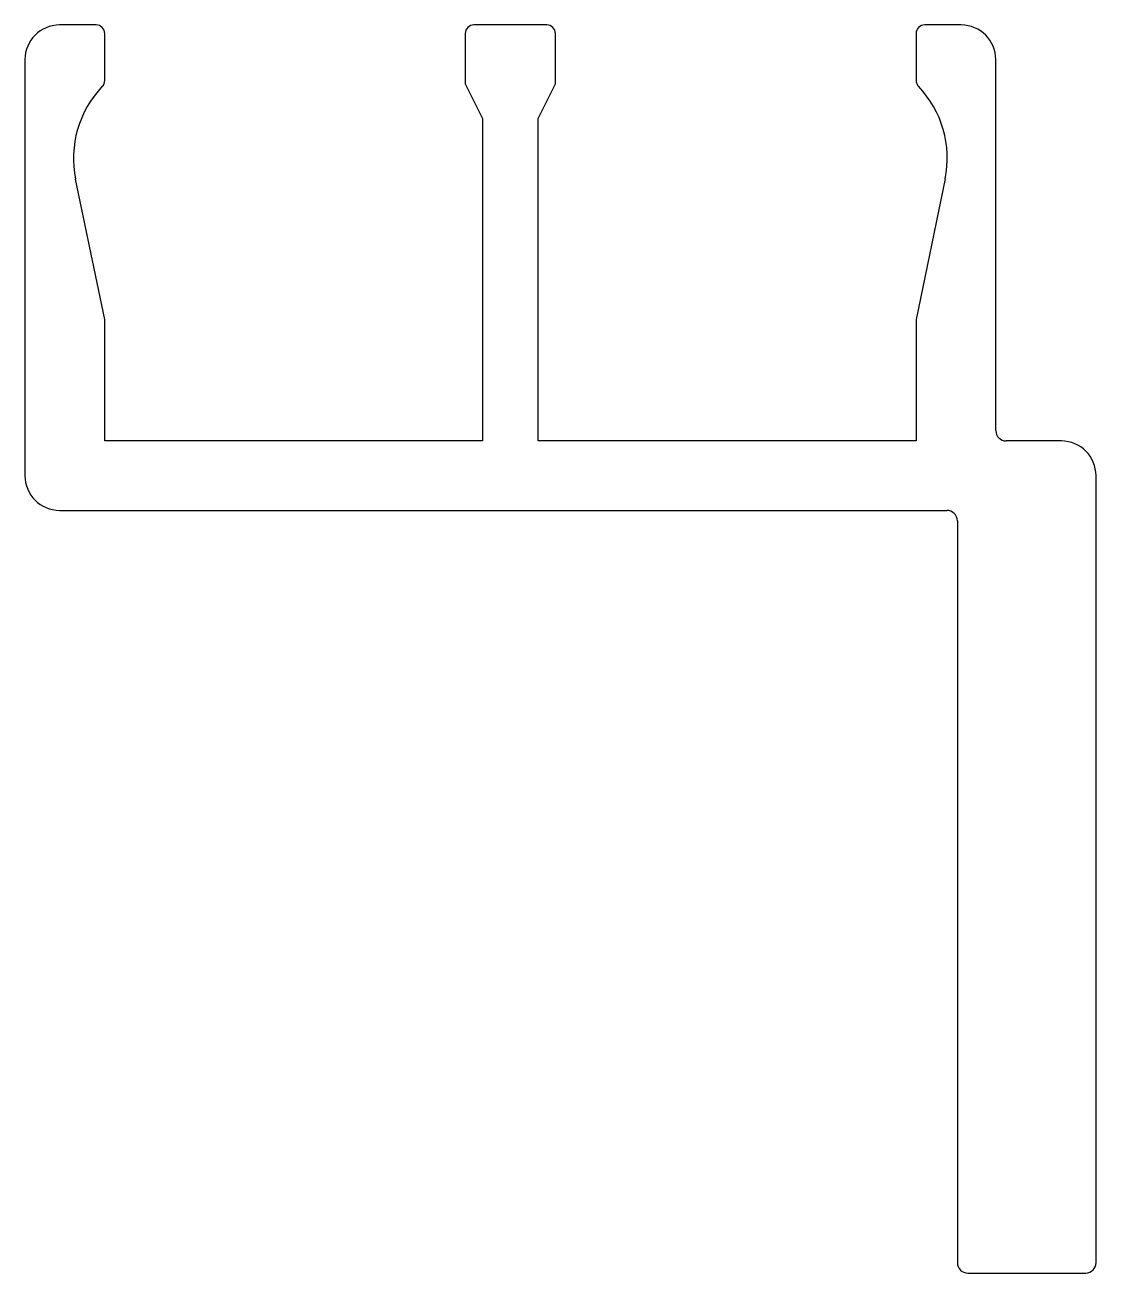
# Model space of a CAD drawing. Extents: x 2046.3 to 2077.2, y 1493.3 to 1529.3.
import ezdxf

# ---------------------------------------------------------------- set-up
doc = ezdxf.new("R2010")
doc.units = 0
doc.layers.get('0').update_dxf_attribs({"linetype": 'CONTINUOUS'})

msp = doc.modelspace()

# ---------------------------------------------------------------- linework, layer by layer
for p, q in [((2048.373, 1529.298), (2047.323, 1529.298)), ((2061.373, 1529.298), (2059.273, 1529.298)), ((2073.323, 1529.298), (2072.273, 1529.298)), ((2048.623, 1527.701), (2048.623, 1529.048)), ((2059.023, 1529.048), (2059.023, 1527.598)), ((2061.623, 1527.598), (2061.623, 1529.048)), ((2072.023, 1529.048), (2072.023, 1527.701)), ((2046.323, 1528.298), (2046.323, 1516.298)), ((2074.323, 1517.598), (2074.323, 1528.298)), ((2059.023, 1527.598), (2059.523, 1526.598)), ((2061.123, 1526.598), (2061.623, 1527.598)), ((2059.523, 1526.598), (2059.523, 1517.298)), ((2061.123, 1517.298), (2061.123, 1526.598)), ((2048.623, 1520.798), (2047.785, 1524.848)), ((2072.863, 1524.856), (2072.023, 1520.798)), ((2048.623, 1517.298), (2048.623, 1520.798)), ((2072.023, 1520.798), (2072.023, 1517.298)), ((2059.523, 1517.298), (2048.623, 1517.298)), ((2072.023, 1517.298), (2061.123, 1517.298)), ((2076.213, 1517.298), (2074.626, 1517.298)), ((2077.213, 1493.598), (2077.213, 1516.298)), ((2047.323, 1515.298), (2072.91, 1515.298)), ((2073.213, 1514.998), (2073.213, 1514.998)), ((2073.213, 1514.998), (2073.213, 1493.598)), ((2073.516, 1493.298), (2076.916, 1493.298))]:
    msp.add_line(p, q)
for centre, radius, start, end in [((2047.323, 1528.298), 1, 90, 180), ((2048.373, 1529.048), 0.25, 0, 90), ((2059.273, 1529.048), 0.25, 90, 180), ((2061.373, 1529.048), 0.25, 0, 90), ((2072.273, 1529.048), 0.25, 90, 180), ((2073.323, 1528.298), 1, 0, 90), ((2050.723, 1525.456), 3, 136.3089, 191.6888), ((2048.373, 1527.701), 0.25, 316.3089, 0), ((2072.273, 1527.701), 0.25, 180, 223.6911), ((2069.923, 1525.456), 3, 348.4754, 43.6911), ((2074.623, 1517.598), 0.3, 180, 270.5171), ((2076.213, 1516.298), 1, 360, 90), ((2047.323, 1516.298), 1, 180, 270), ((2072.913, 1514.998), 0.3, 360, 90.5171), ((2073.513, 1493.598), 0.3, 180, 270.5171), ((2076.913, 1493.598), 0.3, 270.5171, 0)]:
    msp.add_arc(centre, radius, start, end)

doc.saveas('drawing.dxf')
